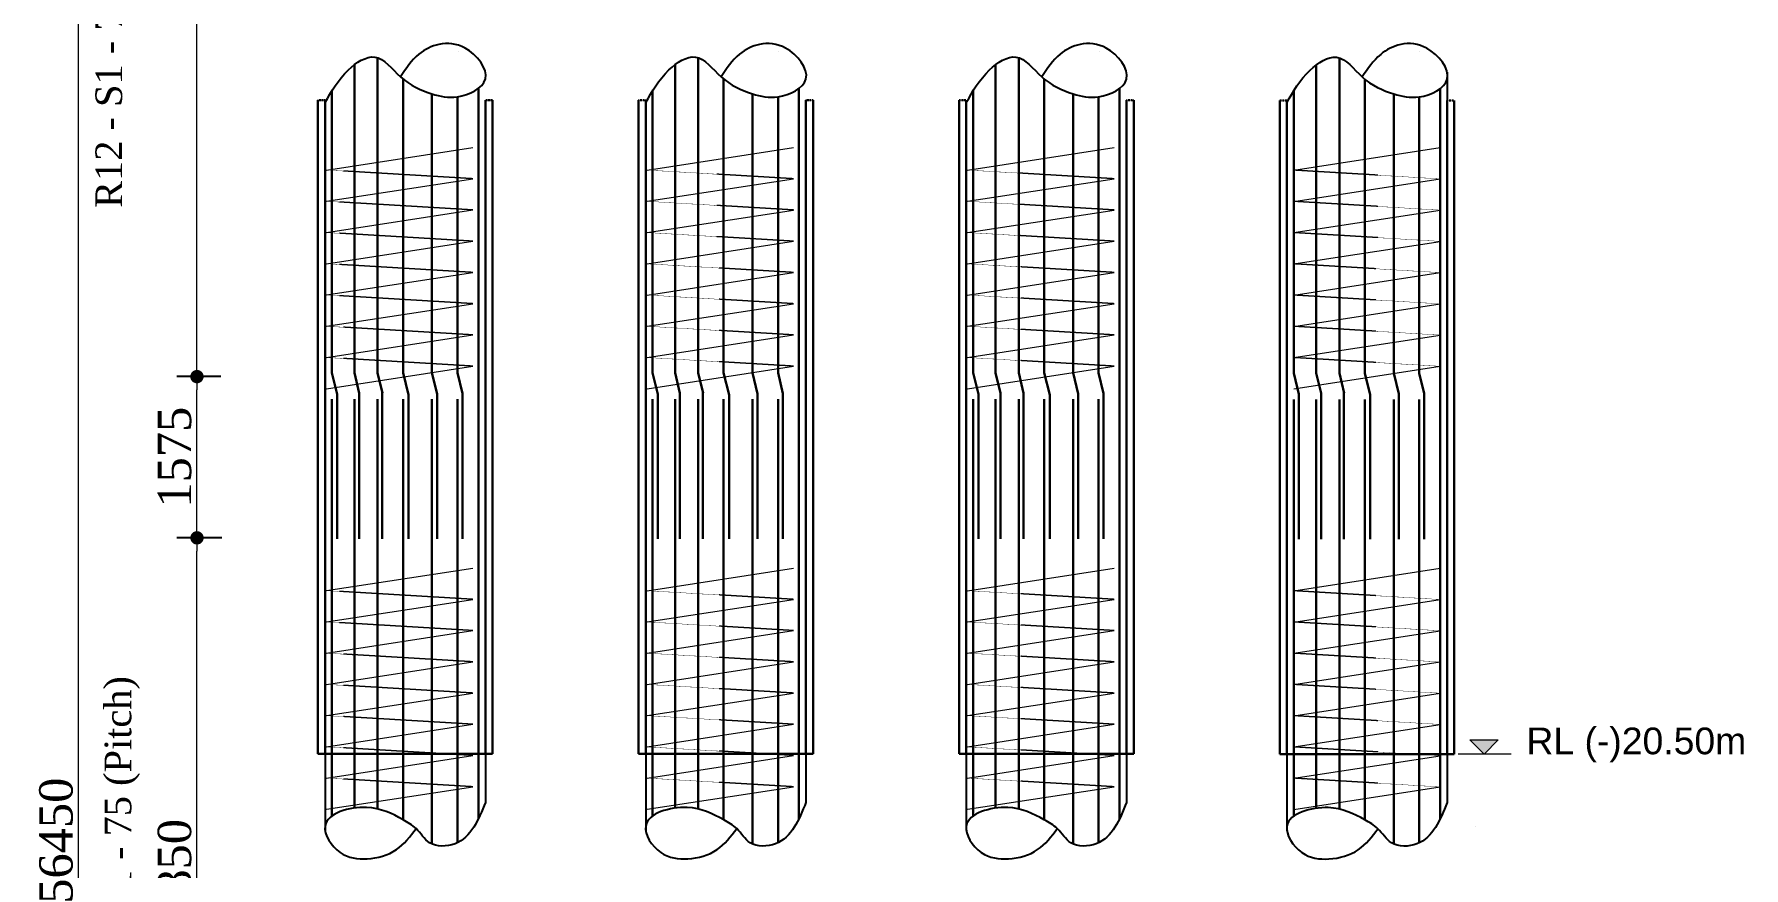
# Model space of a CAD drawing. Header units: millimetres. Extents: x -452357 to 35267, y 81803 to 461763.
# Drawn here: x -189205 to -176406, y 412662 to 418902 of the extents above; entities that cross this region are included whole.
import ezdxf

# ---------------------------------------------------------------- set-up
doc = ezdxf.new("R2010")
doc.units = ezdxf.units.MM
doc.header["$PDMODE"] = 2
doc.linetypes.add('DASHEDX2', pattern=[38.1, 25.4, -12.7])
doc.linetypes.add('HIDDEN', pattern=[9.525, 6.35, -3.175])
doc.layers.get('Defpoints').update_dxf_attribs({"lineweight": 13})
for name, color, linetype, lineweight in [('Binder', 136, 'Continuous', 15), ('dim', 96, 'Continuous', 25), ('Dimision', 96, 'Continuous', 18), ('Reinf.', 12, 'Continuous', 30), ('Steel Casing', 70, 'Continuous', 30), ('Text', 7, 'Continuous', 15)]:
    doc.layers.add(name, color=color, linetype=linetype, lineweight=lineweight)
doc.layers.add('Pire Line', color=11, linetype='Continuous')
doc.styles.add('ROMANS', font='arial.ttf', dxfattribs={"height": 200})
doc.styles.get("Standard").update_dxf_attribs({"font": 'times.ttf'})
doc.dimstyles.new('ISO-25', dxfattribs={"dimtxt": 175, "dimasz": 100, "dimexe": 65, "dimexo": 115.625, "dimgap": 40, "dimtad": 1, "dimtoh": 1, "dimdec": 0, "dimtxsty": 'Standard', "dimblk": 'DOT', "dimcen": 300, "dimclrd": 256, "dimclre": 256, "dimclrt": 256, "dimadec": 0, "dimazin": 0, "dimtfac": 1, "dimtdec": 0, "dimtix": 1, "dimtmove": 0, "dimatfit": 3, "dimldrblk": 'DOT', "dimfxl": 75, "dimlwd": -1, "dimarcsym": 0})

# ---------------------------------------------------------------- blocks, each defined once
blk = doc.blocks.new('_Dot')
at = {"color": 0, "linetype": 'ByBlock', "lineweight": -2}
blk.add_line((-0.5, 0), (-1, 0), dxfattribs=at)
at = {"color": 0, "linetype": 'ByBlock', "const_width": 0.5}
blk.add_lwpolyline([(-0.25, 0, 1), (0.25, 0, 1)], format="xyb", close=True, dxfattribs=at)
blk = doc.blocks.new('*D719')
at = {"layer": 'Defpoints', "color": 0, "ltscale": 3, "transparency": 16777216}
for p in [(-187986, 416339), (-187692, 416339), (-187684, 415132)]:
    blk.add_point(p, dxfattribs=at)
at = {"layer": 'Dimision', "color": 1, "lineweight": -2, "ltscale": 3, "transparency": 16777216}
for p, q in [((-187808, 416339), (-188136, 416339)), ((-187800, 415132), (-188136, 415132))]:
    blk.add_line(p, q, dxfattribs=at)
at = {"layer": 'Dimision', "ltscale": 3, "transparency": 16777216}
blk.add_line((-187986, 415232), (-187986, 416239), dxfattribs=at)
at = {"layer": 'Dimision', "ltscale": 3, "transparency": 16777216, "xscale": 100, "yscale": 100, "zscale": 100}
for p, rotation in [((-187986, 416339), 90), ((-187986, 415132), 270)]:
    blk.add_blockref('_Dot', p, dxfattribs=dict(at, rotation=rotation))
at = {"layer": 'Dimision', "ltscale": 3, "transparency": 16777216, "insert": (-188153, 415736), "char_height": 250, "attachment_point": 5, "rotation": 90}
blk.add_mtext('1575', dxfattribs=at)
blk = doc.blocks.new('*D721')
at = {"layer": 'Defpoints', "color": 0, "ltscale": 3, "transparency": 16777216}
for p in [(-187986, 415132), (-187684, 415132), (-187703, 410167)]:
    blk.add_point(p, dxfattribs=at)
at = {"layer": 'Dimision', "color": 1, "lineweight": -2, "ltscale": 3, "transparency": 16777216}
for p, q in [((-187800, 415132), (-188136, 415132)), ((-187819, 410167), (-188136, 410167))]:
    blk.add_line(p, q, dxfattribs=at)
at = {"layer": 'Dimision', "ltscale": 3, "transparency": 16777216}
blk.add_line((-187986, 410267), (-187986, 415032), dxfattribs=at)
at = {"layer": 'Dimision', "ltscale": 3, "transparency": 16777216, "xscale": 100, "yscale": 100, "zscale": 100}
for p, rotation in [((-187986, 415132), 90), ((-187986, 410167), 270)]:
    blk.add_blockref('_Dot', p, dxfattribs=dict(at, rotation=rotation))
at = {"layer": 'Dimision', "ltscale": 3, "transparency": 16777216, "insert": (-188153, 412650), "char_height": 250, "attachment_point": 5, "rotation": 90}
blk.add_mtext('8850', dxfattribs=at)
blk = doc.blocks.new('*D722')
at = {"layer": 'Defpoints', "color": 0, "ltscale": 3, "transparency": 16777216}
for p in [(-187986, 422663), (-187663, 422663), (-187692, 416339)]:
    blk.add_point(p, dxfattribs=at)
at = {"layer": 'Dimision', "color": 1, "lineweight": -2, "ltscale": 3, "transparency": 16777216}
for p, q in [((-187778, 422663), (-188136, 422663)), ((-187808, 416339), (-188136, 416339))]:
    blk.add_line(p, q, dxfattribs=at)
at = {"layer": 'Dimision', "ltscale": 3, "transparency": 16777216}
blk.add_line((-187986, 416439), (-187986, 422563), dxfattribs=at)
at = {"layer": 'Dimision', "ltscale": 3, "transparency": 16777216, "xscale": 100, "yscale": 100, "zscale": 100}
for p, rotation in [((-187986, 422663), 90), ((-187986, 416339), 270)]:
    blk.add_blockref('_Dot', p, dxfattribs=dict(at, rotation=rotation))
at = {"layer": 'Dimision', "ltscale": 3, "transparency": 16777216, "insert": (-188153, 419501), "char_height": 250, "attachment_point": 5, "rotation": 90}
blk.add_mtext('8850', dxfattribs=at)
blk = doc.blocks.new('*D725')
at = {"layer": 'Defpoints', "color": 0, "ltscale": 3, "transparency": 16777216}
for p in [(-188873, 427702), (-188486, 427702), (-188319, 398027)]:
    blk.add_point(p, dxfattribs=at)
at = {"layer": 'Dimision', "color": 1, "lineweight": -2, "ltscale": 3, "transparency": 16777216}
for p, q in [((-188602, 427702), (-189023, 427702)), ((-188435, 398027), (-189023, 398027))]:
    blk.add_line(p, q, dxfattribs=at)
at = {"layer": 'Dimision', "ltscale": 3, "transparency": 16777216}
blk.add_line((-188873, 398127), (-188873, 427602), dxfattribs=at)
at = {"layer": 'Dimision', "ltscale": 3, "transparency": 16777216, "xscale": 100, "yscale": 100, "zscale": 100}
for p, rotation in [((-188873, 427702), 90), ((-188873, 398027), 270)]:
    blk.add_blockref('_Dot', p, dxfattribs=dict(at, rotation=rotation))
at = {"layer": 'Dimision', "ltscale": 3, "transparency": 16777216, "insert": (-189040, 412865), "char_height": 250, "attachment_point": 5, "rotation": 90}
blk.add_mtext('56450', dxfattribs=at)

msp = doc.modelspace()

# ---------------------------------------------------------------- hatches: boundary and pattern name
at = {"layer": 'Dimision', "ltscale": 5}
msp.add_hatch(color=256, dxfattribs=at).paths.add_polyline_path([(-178456, 413619.7), (-178243.9, 413619.7), (-178350, 413513.7)])

# ---------------------------------------------------------------- linework, layer by layer
at = {"layer": 'Binder', "ltscale": 5}
for p, q in [((-187016.8, 417885.3), (-185920.8, 418054)), ((-184616.8, 417885.2), (-183520.9, 418053.8)), ((-182216.8, 417885.2), (-181120.9, 418053.8)), ((-179775.2, 417884.2), (-178679.2, 418052.9)), ((-187016.8, 417651.5), (-185920.8, 417820.2)), ((-184616.8, 417651.4), (-183520.9, 417820)), ((-182216.8, 417651.4), (-181120.9, 417820)), ((-179775.2, 417650.4), (-178679.2, 417819.1)), ((-187016.8, 417417.7), (-185920.8, 417586.3)), ((-184616.8, 417417.6), (-183520.9, 417586.2)), ((-182216.8, 417417.6), (-181120.9, 417586.2)), ((-179775.2, 417416.6), (-178679.2, 417585.3)), ((-187016.8, 417183.9), (-185920.8, 417352.5)), ((-184616.8, 417183.7), (-183520.9, 417352.4)), ((-182216.8, 417183.7), (-181120.9, 417352.4)), ((-179775.2, 417182.8), (-178679.2, 417351.5)), ((-187016.8, 416950.1), (-185920.8, 417118.7)), ((-184616.8, 416949.9), (-183520.9, 417118.6)), ((-182216.8, 416949.9), (-181120.9, 417118.6)), ((-179775.2, 416949), (-178679.2, 417117.6)), ((-187016.8, 416716.2), (-185920.8, 416884.9)), ((-184616.8, 416716.1), (-183520.9, 416884.8)), ((-182216.8, 416716.1), (-181120.9, 416884.8)), ((-179775.2, 416715.2), (-178679.2, 416883.8)), ((-187016.8, 416482.4), (-185920.8, 416651.1)), ((-184616.8, 416482.3), (-183520.9, 416651)), ((-182216.8, 416482.3), (-181120.9, 416651)), ((-179775.2, 416481.4), (-178679.2, 416650)), ((-187016.8, 416248.6), (-185920.8, 416417.3)), ((-184616.8, 416248.5), (-183520.9, 416417.2)), ((-182216.8, 416248.5), (-181120.9, 416417.2)), ((-179775.2, 416247.5), (-178679.2, 416416.2)), ((-187016.8, 414736.8), (-185920.8, 414905.4)), ((-184616.8, 414736.6), (-183520.9, 414905.3)), ((-182216.8, 414736.6), (-181120.9, 414905.3)), ((-179775.2, 414735.7), (-178679.2, 414904.4)), ((-187016.8, 414503), (-185920.8, 414671.6)), ((-184616.8, 414502.8), (-183520.9, 414671.5)), ((-182216.8, 414502.8), (-181120.9, 414671.5)), ((-179775.2, 414501.9), (-178679.2, 414670.5)), ((-187016.8, 414269.1), (-185920.8, 414437.8)), ((-184616.8, 414269), (-183520.9, 414437.7)), ((-182216.8, 414269), (-181120.9, 414437.7)), ((-179775.2, 414268.1), (-178679.2, 414436.7)), ((-187016.8, 414035.3), (-185920.8, 414204)), ((-184616.8, 414035.2), (-183520.9, 414203.9)), ((-182216.8, 414035.2), (-181120.9, 414203.9)), ((-179775.2, 414034.3), (-178679.2, 414202.9)), ((-187016.8, 413801.5), (-185920.8, 413970.2)), ((-184616.8, 413801.4), (-183520.9, 413970.1)), ((-182216.8, 413801.4), (-181120.9, 413970.1)), ((-179775.2, 413800.4), (-178679.2, 413969.1)), ((-187016.8, 413567.7), (-185920.8, 413736.4)), ((-184616.8, 413567.6), (-183520.9, 413736.3)), ((-182216.8, 413567.6), (-181120.9, 413736.3)), ((-179775.2, 413566.6), (-178679.2, 413735.3)), ((-187016.8, 413333.9), (-185920.8, 413502.6)), ((-184616.8, 413333.8), (-183520.9, 413502.5)), ((-182216.8, 413333.8), (-181120.9, 413502.5)), ((-179775.2, 413332.8), (-178679.2, 413501.5)), ((-187016.8, 413100.1), (-185920.8, 413268.8)), ((-184616.8, 413100), (-183520.9, 413268.7)), ((-182216.8, 413100), (-181120.9, 413268.7)), ((-179775.2, 413099), (-178679.2, 413267.7))]:
    msp.add_line(p, q, dxfattribs=at)
at = {"layer": 'Binder', "linetype": 'DASHEDX2', "ltscale": 0.007}
for p, q in [((-185920.8, 417820.2), (-187016.8, 417885.3)), ((-183520.9, 417820), (-184616.8, 417885.2)), ((-181120.9, 417820), (-182216.8, 417885.2)), ((-178679.2, 417819.1), (-179775.2, 417884.2)), ((-185920.8, 417586.3), (-187016.8, 417651.5)), ((-183520.9, 417586.2), (-184616.8, 417651.4)), ((-181120.9, 417586.2), (-182216.8, 417651.4)), ((-178679.2, 417585.3), (-179775.2, 417650.4)), ((-185920.8, 417352.5), (-187016.8, 417417.7)), ((-183520.9, 417352.4), (-184616.8, 417417.6)), ((-181120.9, 417352.4), (-182216.8, 417417.6)), ((-178679.2, 417351.5), (-179775.2, 417416.6)), ((-185920.8, 417118.7), (-187016.8, 417183.9)), ((-183520.9, 417118.6), (-184616.8, 417183.7)), ((-181120.9, 417118.6), (-182216.8, 417183.7)), ((-178679.2, 417117.6), (-179775.2, 417182.8)), ((-185920.8, 416884.9), (-187016.8, 416950.1)), ((-183520.9, 416884.8), (-184616.8, 416949.9)), ((-181120.9, 416884.8), (-182216.8, 416949.9)), ((-178679.2, 416883.8), (-179775.2, 416949)), ((-185920.8, 416651.1), (-187016.8, 416716.2)), ((-183520.9, 416651), (-184616.8, 416716.1)), ((-181120.9, 416651), (-182216.8, 416716.1)), ((-178679.2, 416650), (-179775.2, 416715.2)), ((-185920.8, 416417.3), (-187016.8, 416482.4)), ((-183520.9, 416417.2), (-184616.8, 416482.3)), ((-181120.9, 416417.2), (-182216.8, 416482.3)), ((-178679.2, 416416.2), (-179775.2, 416481.4)), ((-185920.8, 414671.6), (-187016.8, 414736.8)), ((-183520.9, 414671.5), (-184616.8, 414736.6)), ((-181120.9, 414671.5), (-182216.8, 414736.6)), ((-178679.2, 414670.5), (-179775.2, 414735.7)), ((-185920.8, 414437.8), (-187016.8, 414503)), ((-183520.9, 414437.7), (-184616.8, 414502.8)), ((-181120.9, 414437.7), (-182216.8, 414502.8)), ((-178679.2, 414436.7), (-179775.2, 414501.9)), ((-185920.8, 414204), (-187016.8, 414269.1)), ((-183520.9, 414203.9), (-184616.8, 414269)), ((-181120.9, 414203.9), (-182216.8, 414269)), ((-178679.2, 414202.9), (-179775.2, 414268.1)), ((-185920.8, 413970.2), (-187016.8, 414035.3)), ((-183520.9, 413970.1), (-184616.8, 414035.2)), ((-181120.9, 413970.1), (-182216.8, 414035.2)), ((-178679.2, 413969.1), (-179775.2, 414034.3)), ((-185920.8, 413736.4), (-187016.8, 413801.5)), ((-183520.9, 413736.3), (-184616.8, 413801.4)), ((-181120.9, 413736.3), (-182216.8, 413801.4)), ((-178679.2, 413735.3), (-179775.2, 413800.4)), ((-185920.8, 413502.6), (-187016.8, 413567.7)), ((-183520.9, 413502.5), (-184616.8, 413567.6)), ((-181120.9, 413502.5), (-182216.8, 413567.6)), ((-178679.2, 413501.5), (-179775.2, 413566.6)), ((-185920.8, 413268.8), (-187016.8, 413333.9)), ((-183520.9, 413268.7), (-184616.8, 413333.8)), ((-181120.9, 413268.7), (-182216.8, 413333.8)), ((-178679.2, 413267.7), (-179775.2, 413332.8))]:
    msp.add_line(p, q, dxfattribs=at)
at = {"layer": 'dim', "ltscale": 30}
for points in [[(-187026.7, 418389.9), (-186852.4, 418634.7), (-186654.7, 418731.3), (-186462.5, 418583.2), (-186226.9, 418456), (-186036.3, 418433.9), (-185826.7, 418566.9), (-185979.1, 418797.7), (-186174.9, 418826.3), (-186324.6, 418752.4), (-186462.5, 418583.2)], [(-184626.8, 418389.8), (-184452.4, 418634.6), (-184254.8, 418731.2), (-184062.5, 418583.1), (-183827, 418455.9), (-183636.3, 418433.8), (-183426.8, 418566.7), (-183579.1, 418797.6), (-183775, 418826.1), (-183924.7, 418752.2), (-184062.5, 418583.1)], [(-182226.8, 418389.8), (-182052.4, 418634.6), (-181854.8, 418731.2), (-181662.5, 418583.1), (-181427, 418455.9), (-181236.3, 418433.8), (-181026.8, 418566.7), (-181179.1, 418797.6), (-181375, 418826.1), (-181524.7, 418752.2), (-181662.5, 418583.1)], [(-179826.7, 418388.8), (-179652.4, 418633.6), (-179454.7, 418730.2), (-179262.5, 418582.1), (-179026.9, 418454.9), (-178836.3, 418432.8), (-178626.7, 418565.8), (-178779.1, 418796.6), (-178974.9, 418825.2), (-179124.6, 418751.3), (-179262.5, 418582.1)], [(-185826.7, 413152.2), (-186054.3, 412842.4), (-186244.2, 412849.8), (-186345.4, 412955.8), (-186442.8, 413021.7), (-186717, 413113.4), (-187026.7, 412976.1), (-186914.6, 412777.4), (-186711.7, 412729.7), (-186492.7, 412798.3), (-186345.4, 412955.8)], [(-183426.8, 413152.1), (-183654.4, 412842.3), (-183844.3, 412849.7), (-183945.4, 412955.7), (-184042.8, 413021.6), (-184317, 413113.3), (-184626.8, 412976), (-184514.6, 412777.3), (-184311.8, 412729.5), (-184092.7, 412798.2), (-183945.4, 412955.7)], [(-181026.8, 413152.1), (-181254.4, 412842.3), (-181444.3, 412849.7), (-181545.4, 412955.7), (-181642.8, 413021.6), (-181917, 413113.3), (-182226.8, 412976), (-182114.6, 412777.3), (-181911.8, 412729.5), (-181692.7, 412798.2), (-181545.4, 412955.7)], [(-178626.7, 413151.1), (-178854.3, 412841.3), (-179044.2, 412848.7), (-179145.4, 412954.7), (-179242.8, 413020.6), (-179517, 413112.4), (-179826.7, 412975), (-179714.6, 412776.3), (-179511.7, 412728.6), (-179292.7, 412797.3), (-179145.4, 412954.7)]]:
    msp.add_spline(points, degree=3, dxfattribs=at)
at = {"layer": 'Dimision', "ltscale": 5}
for p, q in [((-186031.8, 418774.4), (-186031.8, 418774.4)), ((-186031.8, 418774.4), (-186031.8, 418774.4)), ((-183631.8, 418774.3), (-183631.8, 418774.3)), ((-183631.8, 418774.3), (-183631.8, 418774.3)), ((-181231.8, 418774.3), (-181231.8, 418774.3)), ((-181231.8, 418774.3), (-181231.8, 418774.3)), ((-178831.8, 418773.3), (-178831.8, 418773.3)), ((-178831.8, 418773.3), (-178831.8, 418773.3)), ((-178146.8, 413513.7), (-178543.6, 413513.7)), ((-178412.8, 412972.4), (-178412.8, 412972.4)), ((-178412.8, 412972.4), (-178412.8, 412972.4))]:
    msp.add_line(p, q, dxfattribs=at)
msp.add_lwpolyline([(-178456, 413619.7), (-178243.9, 413619.7), (-178350, 413513.7)], close=True, dxfattribs=at)
at = {"layer": 'Pire Line', "ltscale": 3}
for p, q in [((-178626.7, 418618.1), (-178626.7, 413151.1)), ((-178626.7, 418618.1), (-178626.7, 413151.1)), ((-187026.7, 418389.9), (-187026.7, 412940.3)), ((-185826.7, 418407.7), (-185826.7, 413152.2)), ((-184626.8, 418389.8), (-184626.8, 412940.2)), ((-183426.8, 418407.5), (-183426.8, 413152.1)), ((-182226.8, 418389.8), (-182226.8, 412940.2)), ((-181026.8, 418407.5), (-181026.8, 413152.1)), ((-179826.7, 418388.8), (-179826.7, 412939.3)), ((-179826.7, 418388.8), (-179826.7, 412939.3))]:
    msp.add_line(p, q, dxfattribs=at)
at = {"layer": 'Reinf.', "ltscale": 5}
for p, q in [((-186806.9, 416367), (-186806.9, 418673.5)), ((-186633.9, 416367), (-186633.9, 418726.4)), ((-184406.9, 416366.9), (-184406.9, 418673.4)), ((-184233.9, 416366.9), (-184233.9, 418726.3)), ((-182006.9, 416366.9), (-182006.9, 418673.4)), ((-181833.9, 416366.9), (-181833.9, 418726.3)), ((-179606.9, 416366), (-179606.9, 418672.4)), ((-179433.9, 416366), (-179433.9, 418725.3)), ((-186443.1, 416367), (-186443.1, 418566.5)), ((-184043.1, 416366.9), (-184043.1, 418566.4)), ((-181643.1, 416366.9), (-181643.1, 418566.4)), ((-179243.1, 416366), (-179243.1, 418565.5)), ((-186226.9, 416367), (-186226.9, 418456)), ((-183827, 416366.9), (-183827, 418455.9)), ((-181427, 416366.9), (-181427, 418455.9)), ((-179026.9, 416366), (-179026.9, 418454.9)), ((-186975.2, 416367), (-186936.3, 416208.4)), ((-186806.9, 416367), (-186770.6, 416215.1)), ((-186633.9, 416367), (-186597.6, 416215.1)), ((-186443.1, 416367), (-186402.2, 416203.3)), ((-186226.9, 416367), (-186188.8, 416210.3)), ((-186036.3, 416367), (-185999.4, 416213.5)), ((-184575.2, 416366.9), (-184536.4, 416208.3)), ((-184406.9, 416366.9), (-184370.6, 416214.9)), ((-184233.9, 416366.9), (-184197.6, 416214.9)), ((-184043.1, 416366.9), (-184002.3, 416203.2)), ((-183827, 416366.9), (-183788.8, 416210.1)), ((-183636.3, 416366.9), (-183599.4, 416213.4)), ((-182175.2, 416366.9), (-182136.4, 416208.3)), ((-182006.9, 416366.9), (-181970.6, 416214.9)), ((-181833.9, 416366.9), (-181797.6, 416214.9)), ((-181643.1, 416366.9), (-181602.3, 416203.2)), ((-181427, 416366.9), (-181388.8, 416210.1)), ((-181236.3, 416366.9), (-181199.4, 416213.4)), ((-179775.2, 416366), (-179736.3, 416207.4)), ((-179606.9, 416366), (-179570.6, 416214)), ((-179433.9, 416366), (-179397.6, 416214)), ((-179243.1, 416366), (-179202.2, 416202.2)), ((-179026.9, 416366), (-178988.8, 416209.2)), ((-178836.3, 416366), (-178799.4, 416212.4)), ((-186936.3, 415124.1), (-186936.3, 416208.4)), ((-186770.6, 415124.1), (-186770.6, 416215.1)), ((-186599.6, 415124.1), (-186599.6, 416220.2)), ((-186402.2, 415124.1), (-186402.2, 416203.3)), ((-186188.8, 415124.1), (-186188.8, 416210.3)), ((-185999.4, 415124.1), (-185999.4, 416213.5)), ((-184536.4, 415124), (-184536.4, 416208.3)), ((-184370.6, 415124), (-184370.6, 416214.9)), ((-184199.6, 415124), (-184199.6, 416220.1)), ((-184002.3, 415124), (-184002.3, 416203.2)), ((-183788.8, 415124), (-183788.8, 416210.1)), ((-183599.4, 415124), (-183599.4, 416213.4)), ((-182136.4, 415124), (-182136.4, 416208.3)), ((-181970.6, 415124), (-181970.6, 416214.9)), ((-181799.6, 415124), (-181799.6, 416220.1)), ((-181602.3, 415124), (-181602.3, 416203.2)), ((-181388.8, 415124), (-181388.8, 416210.1)), ((-181199.4, 415124), (-181199.4, 416213.4)), ((-179736.3, 415123), (-179736.3, 416207.4)), ((-179570.6, 415123), (-179570.6, 416214)), ((-179399.6, 415123), (-179399.6, 416219.1)), ((-179202.2, 415123), (-179202.2, 416202.2)), ((-178988.8, 415123), (-178988.8, 416209.2)), ((-178799.4, 415123), (-178799.4, 416212.4)), ((-186806.9, 413109), (-186806.9, 416169.9)), ((-186633.9, 413102.5), (-186633.9, 416169.9)), ((-186443.1, 413021.9), (-186443.1, 416169.9)), ((-186226.9, 412840.6), (-186226.9, 416169.9)), ((-184406.9, 413108.8), (-184406.9, 416169.8)), ((-184233.9, 413102.4), (-184233.9, 416169.8)), ((-184043.1, 413021.7), (-184043.1, 416169.8)), ((-183827, 412840.5), (-183827, 416169.8)), ((-182006.9, 413108.8), (-182006.9, 416169.8)), ((-181833.9, 413102.4), (-181833.9, 416169.8)), ((-181643.1, 413021.7), (-181643.1, 416169.8)), ((-181427, 412840.5), (-181427, 416169.8)), ((-179606.9, 413107.9), (-179606.9, 416168.8)), ((-179433.9, 413101.4), (-179433.9, 416168.8)), ((-179243.1, 413020.8), (-179243.1, 416168.8)), ((-179026.9, 412839.5), (-179026.9, 416168.8))]:
    msp.add_line(p, q, dxfattribs=at)
for points in [[(-186975.2, 416367), (-186975.2, 418479.1)], [(-186036.3, 416367), (-186036.3, 418433.9)], [(-185879.2, 413029.7), (-185879.2, 418495.9)], [(-184575.2, 416366.9), (-184575.2, 418479)], [(-183636.3, 416366.9), (-183636.3, 418433.8)], [(-183479.3, 413029.5), (-183479.3, 418495.8)], [(-182175.2, 416366.9), (-182175.2, 418479)], [(-181236.3, 416366.9), (-181236.3, 418433.8)], [(-181079.3, 413029.5), (-181079.3, 418495.8)], [(-179775.2, 416366), (-179775.2, 418478)], [(-178836.3, 416366), (-178836.3, 418432.8)], [(-178679.2, 413028.6), (-178679.2, 418494.8)], [(-186975.2, 413050), (-186975.2, 416169.9)], [(-186036.3, 412850.1), (-186036.3, 416169.9)], [(-184575.2, 413049.9), (-184575.2, 416169.8)], [(-183636.3, 412850), (-183636.3, 416169.8)], [(-182175.2, 413049.9), (-182175.2, 416169.8)], [(-181236.3, 412850), (-181236.3, 416169.8)], [(-179775.2, 413049), (-179775.2, 416168.8)], [(-178836.3, 412849.1), (-178836.3, 416168.8)]]:
    msp.add_lwpolyline(points, dxfattribs=at)
at = {"layer": 'Steel Casing', "linetype": 'HIDDEN', "ltscale": 0.3}
for p, q in [((-187080.1, 418407.7), (-187026.8, 418407.7)), ((-185826.7, 418407.7), (-185773.4, 418407.7)), ((-184680.1, 418407.6), (-184626.8, 418407.6)), ((-183426.8, 418407.5), (-183373.5, 418407.5)), ((-182280.1, 418407.6), (-182226.8, 418407.6)), ((-181026.8, 418407.5), (-180973.5, 418407.5)), ((-179880.1, 418406.6), (-179826.8, 418406.6)), ((-178626.7, 418406.6), (-178573.4, 418406.6))]:
    msp.add_line(p, q, dxfattribs=at)
at = {"layer": 'Steel Casing', "linetype": 'Continuous', "ltscale": 0.3}
for p, q in [((-187080.1, 413514.8), (-185773.5, 413514.8)), ((-184680.2, 413514.6), (-183373.5, 413514.6)), ((-182280.2, 413514.6), (-180973.5, 413514.6)), ((-179880.1, 413513.7), (-178573.5, 413513.7))]:
    msp.add_line(p, q, dxfattribs=at)
for points in [[(-187080.1, 418407.7), (-187080.1, 413514.8)], [(-187026.8, 413514.8), (-187026.8, 418407.7)], [(-185826.8, 418407.7), (-185826.8, 413514.8)], [(-185773.5, 413514.8), (-185773.4, 418407.7)], [(-184680.1, 418407.6), (-184680.2, 413514.6)], [(-184626.8, 413514.6), (-184626.8, 418407.6)], [(-183426.8, 418407.5), (-183426.8, 413514.6)], [(-183373.5, 413514.6), (-183373.5, 418407.5)], [(-182280.1, 418407.6), (-182280.2, 413514.6)], [(-182226.8, 413514.6), (-182226.8, 418407.6)], [(-181026.8, 418407.5), (-181026.8, 413514.6)], [(-180973.5, 413514.6), (-180973.5, 418407.5)], [(-179880.1, 418406.6), (-179880.1, 413513.7)], [(-179826.8, 413513.7), (-179826.8, 418406.6)], [(-178626.8, 418406.6), (-178626.8, 413513.7)], [(-178573.5, 413513.7), (-178573.4, 418406.6)]]:
    msp.add_lwpolyline(points, dxfattribs=at)

# ---------------------------------------------------------------- texts
at = {"layer": 'Dimision', "ltscale": 3, "char_height": 200, "attachment_point": 5, "rotation": 90}
for insert in [(-188613.9, 418865.1), (-188545.5, 412834.1)]:
    msp.add_mtext('R12 - S1 - 75 (Pitch)', dxfattribs=dict(at, insert=insert))
at = {"layer": 'Text', "style": 'ROMANS'}
msp.add_text('RL (-)20.50m', height=200, dxfattribs=at).set_placement((-178033.5, 413511.9))

# ---------------------------------------------------------------- dimensions: what is measured, and where the dimension line sits
at = {"layer": 'Dimision', "ltscale": 3}
for base, p1, p2, text, picture, middle in [((-188873.3, 427702.2), (-188319.1, 398027.5), (-188485.9, 427702.2), '56450', '*D725', (-189040.5, 412864.8)), ((-187985.8, 422662.6), (-187692, 416339.1), (-187662.8, 422662.6), '8850', '*D722', (-188153, 419500.9)), ((-187985.8, 416339.1), (-187684.3, 415132.3), (-187692, 416339.1), '1575', '*D719', (-188153.3, 415735.7)), ((-187985.8, 415132.3), (-187703.3, 410167.2), (-187684.3, 415132.3), '8850', '*D721', (-188153, 412649.7))]:
    dim = msp.add_linear_dim(base=base, p1=p1, p2=p2, angle=90, text=text, dimstyle='ISO-25', override={"dimtxt": 250, "dimexe": 150, "dimclre": 1}, dxfattribs=at)
    dim.commit()
    dim.dimension.update_dxf_attribs({"geometry": picture, "text_midpoint": middle})

doc.saveas('drawing.dxf')
